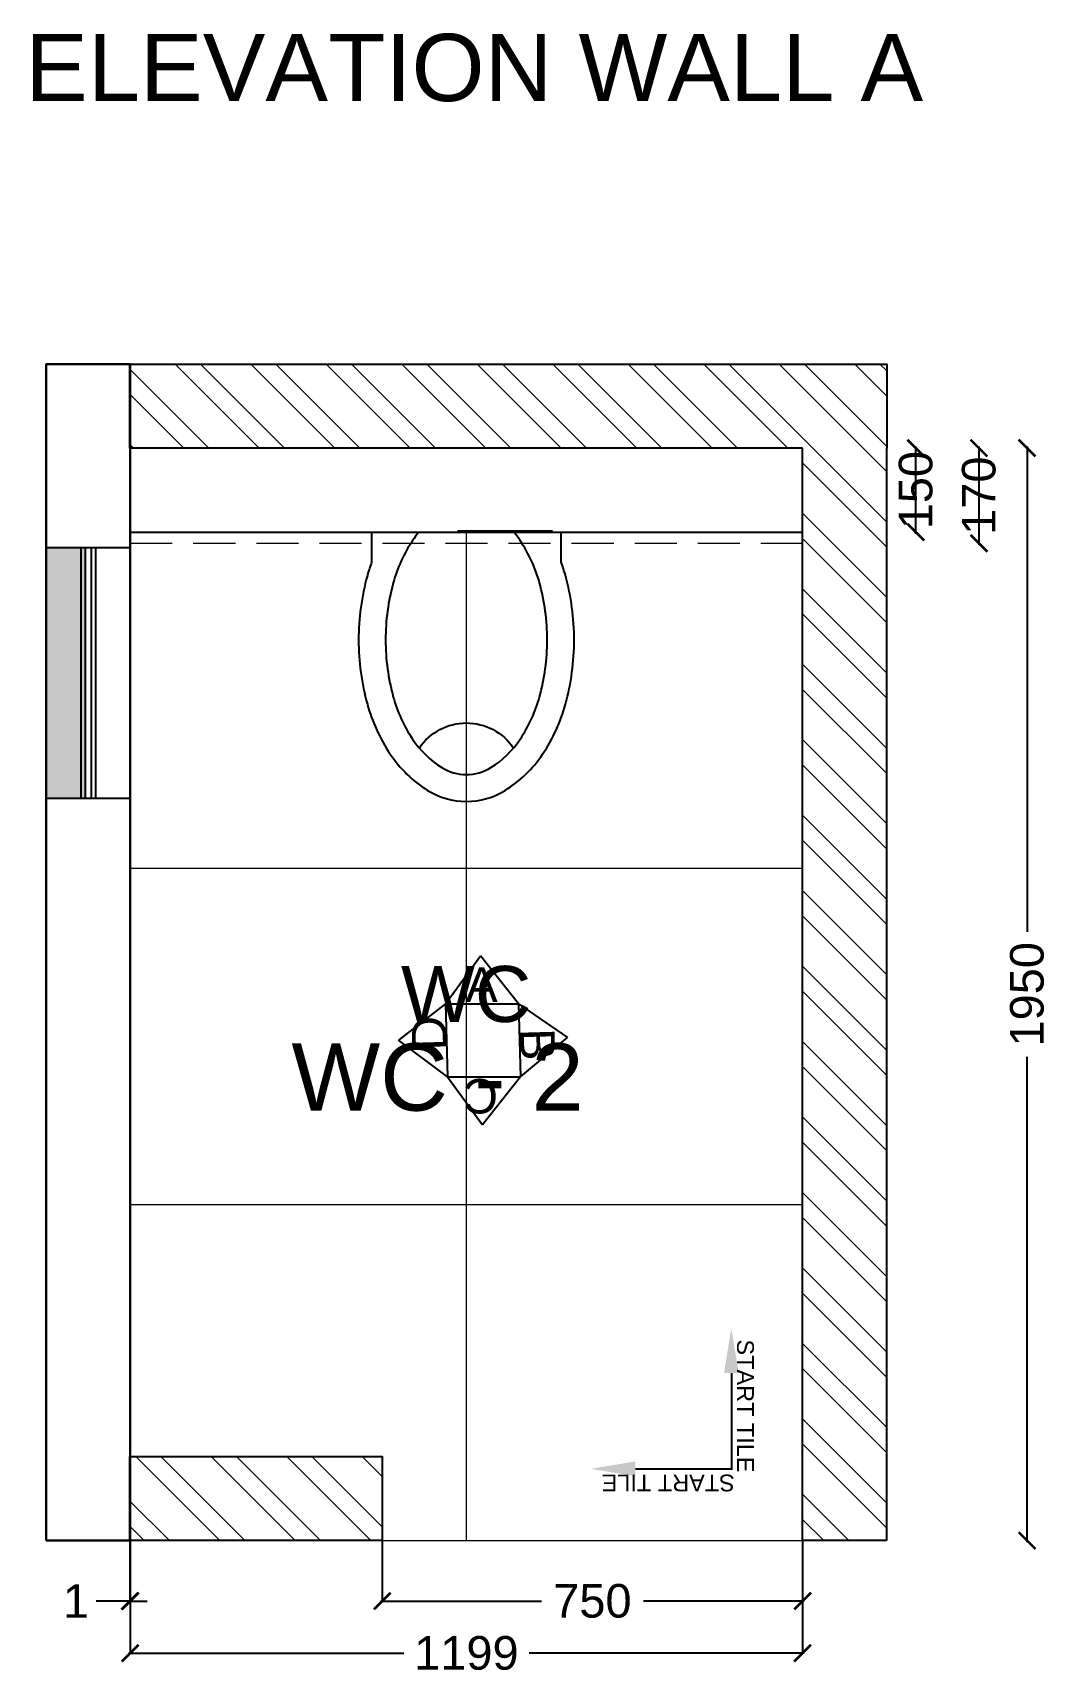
# Model space of a CAD drawing. Header units: millimetres. Extents: x 1464389 to 1998638, y -29162 to 256806.
# Drawn here: x 1952470 to 1954283, y 184921 to 187853 of the extents above; entities that cross this region are included whole.
import ezdxf
from ezdxf import colors
from ezdxf.entities.mleader import LeaderData, LeaderLine
from ezdxf.math import Vec2, Vec3

# ---------------------------------------------------------------- set-up
doc = ezdxf.new("R2010")
doc.units = ezdxf.units.MM
doc.header["$LTSCALE"] = 15
doc.header["$PDMODE"] = 35
doc.linetypes.add('DASHED', pattern=[0.75, 0.5, -0.25])
doc.layers.get('0').update_dxf_attribs({"lineweight": 5})
for name, color, linetype in [('A-WALL', 5, 'Continuous'), ('LS_DR_Washbasin', 165, 'Continuous'), ('NEW WALL', 5, 'Continuous'), ('Text', 250, 'Continuous')]:
    doc.layers.add(name, color=color, linetype=linetype)
for name, color, linetype, lineweight in [('A-Walls', 1, 'Continuous', 30), ('dimension', 1, 'Continuous', 25), ('floor tiling line', 6, 'Continuous', 5), ('HACH', 252, 'Continuous', 13), ('L2- Ledge Wall', 7, 'Continuous', 5), ('ledge wall line', 252, 'Continuous', 13)]:
    doc.layers.add(name, color=color, linetype=linetype, lineweight=lineweight)
doc.layers.add('Furnitures', color=7, linetype='Continuous', lineweight=25, true_color=0x753b00)
doc.styles.add('ARIAL', font='arial.ttf')
doc.dimstyles.new('SC-25', dxfattribs={"dimtxt": 60, "dimasz": 30, "dimexe": 0, "dimexo": 0, "dimgap": 25, "dimtad": 0, "dimdec": 0, "dimzin": 0, "dimdsep": 46, "dimtxsty": 'ARIAL', "dimblk": 'ARCHTICK', "dimcen": 0.09, "dimdle": 3, "dimclrd": 251, "dimclre": 251, "dimclrt": 1, "dimadec": 0, "dimazin": 0, "dimtfac": 1, "dimtdec": 0, "dimtofl": 0, "dimtmove": 0, "dimatfit": 2, "dimfxl": 100, "dimtolj": 1, "dimtzin": 0, "dimarcsym": 0})
pattern_1 = [(135, (326004.61, 478122.75), (-67.351921, -67.351921), []), (135, (326004.61, 478167.65), (-67.351921, -67.351921), [])]

# ---------------------------------------------------------------- blocks, each defined once
blk = doc.blocks.new('EWC')
at = {"layer": 'Furnitures'}
for points in [[(0, 0), (0, 53.5, -0.020439), (-7.7, 77.5, -0.067459), (-23.3, 192.3, -0.067459), (-7.7, 307.1, -0.079812), (33.1, 396.3, -0.107118), (99.9, 461, -0.139889), (169, 480.8, -0.139889), (238.1, 461, -0.107118), (305, 396.3, -0.079812), (345.8, 307.1, -0.067459), (361.3, 192.3, -0.067459), (345.8, 77.5, -0.020439), (338.1, 53.5), (338.1, 0)], [(84.3, 0, -0.027307), (73.1, 15, -0.079812), (38.6, 90.3, -0.067459), (24.8, 192.3, -0.067459), (38.6, 294.3, -0.079812), (73.1, 369.6, -0.107118), (125.3, 420.2, -0.139889), (169, 432.7, -0.139889), (212.8, 420.2, -0.107118), (265, 369.6, -0.079812), (299.4, 294.3, -0.067459), (313.3, 192.3, -0.067459), (299.4, 90.3, -0.079812), (265, 15, -0.027307), (253.8, 0, -0.139889)]]:
    blk.add_lwpolyline(points, format="xyb", dxfattribs=at)
blk.add_arc((169, 441.9), 101.3, 213.8994, 326.1006, dxfattribs=at)
blk = doc.blocks.new('_ArchTick')
at = {"color": 0, "linetype": 'ByBlock', "const_width": 0.15}
blk.add_lwpolyline([(-0.5, -0.5), (0.5, 0.5)], dxfattribs=at)
blk = doc.blocks.new('*D2897')
at = {"layer": 'Defpoints', "color": 0, "ltscale": 0.25, "transparency": 16777216}
for p in [(1954045.6, 187111.2), (1954045.6, 187111.2), (1954045.6, 186961.1)]:
    blk.add_point(p, dxfattribs=at)
at = {"layer": 'dimension', "color": 251, "lineweight": -2, "ltscale": 0.25, "transparency": 16777216}
for p, q in [((1954045.6, 186958.1), (1954045.6, 187114.2)), ((1954045.6, 187111.2), (1954045.6, 187111.2)), ((1954045.6, 186961.1), (1954045.6, 186961.1))]:
    blk.add_line(p, q, dxfattribs=at)
at = {"layer": 'dimension', "color": 251, "lineweight": -2, "ltscale": 0.25, "transparency": 16777216, "xscale": 30, "yscale": 30, "zscale": 30}
for p, rotation in [((1954045.6, 187111.2), 90), ((1954045.6, 186961.1), 270)]:
    blk.add_blockref('_ArchTick', p, dxfattribs=dict(at, rotation=rotation))
at = {"layer": 'dimension', "color": 1, "ltscale": 0.25, "transparency": 16777216, "insert": (1954045.6, 187036.2), "char_height": 60, "attachment_point": 5, "rotation": 90, "style": 'ARIAL'}
blk.add_mtext('\\A1;150', dxfattribs=at)
blk = doc.blocks.new('*D2898')
at = {"layer": 'Defpoints', "color": 0, "ltscale": 0.25, "transparency": 16777216}
for p in [(1954158.2, 187111.3), (1954158.2, 186941.3), (1954158.2, 186941.3)]:
    blk.add_point(p, dxfattribs=at)
at = {"layer": 'dimension', "color": 251, "lineweight": -2, "ltscale": 0.25, "transparency": 16777216}
for p, q in [((1954158.2, 187114.3), (1954158.2, 186938.3)), ((1954158.2, 187111.3), (1954158.2, 187111.3)), ((1954158.2, 186941.3), (1954158.2, 186941.3))]:
    blk.add_line(p, q, dxfattribs=at)
at = {"layer": 'dimension', "color": 251, "lineweight": -2, "ltscale": 0.25, "transparency": 16777216, "xscale": 30, "yscale": 30, "zscale": 30}
for p, rotation in [((1954158.2, 187111.3), 90), ((1954158.2, 186941.3), 270)]:
    blk.add_blockref('_ArchTick', p, dxfattribs=dict(at, rotation=rotation))
at = {"layer": 'dimension', "color": 1, "ltscale": 0.25, "transparency": 16777216, "insert": (1954158.2, 187026.3), "char_height": 60, "attachment_point": 5, "rotation": 90, "style": 'ARIAL'}
blk.add_mtext('\\A1;170', dxfattribs=at)
blk = doc.blocks.new('*D2899')
at = {"layer": 'Defpoints', "color": 0, "ltscale": 0.25, "transparency": 16777216}
for p in [(1954244.1, 187111.3), (1954244.1, 185161.2), (1954244.1, 185161.2)]:
    blk.add_point(p, dxfattribs=at)
at = {"layer": 'dimension', "color": 251, "lineweight": -2, "ltscale": 0.25, "transparency": 16777216}
for p, q in [((1954244.1, 187114.3), (1954244.1, 186247.9)), ((1954244.1, 187111.3), (1954244.1, 187111.3)), ((1954244.1, 185158.2), (1954244.1, 186024.6)), ((1954244.1, 185161.2), (1954244.1, 185161.2))]:
    blk.add_line(p, q, dxfattribs=at)
at = {"layer": 'dimension', "color": 251, "lineweight": -2, "ltscale": 0.25, "transparency": 16777216, "xscale": 30, "yscale": 30, "zscale": 30}
for p, rotation in [((1954244.1, 187111.3), 90), ((1954244.1, 185161.2), 270)]:
    blk.add_blockref('_ArchTick', p, dxfattribs=dict(at, rotation=rotation))
at = {"layer": 'dimension', "color": 1, "ltscale": 0.25, "transparency": 16777216, "insert": (1954244.1, 186136.3), "char_height": 60, "attachment_point": 5, "rotation": 90, "style": 'ARIAL'}
blk.add_mtext('\\A1;1950', dxfattribs=at)
blk = doc.blocks.new('*D2910')
at = {"layer": 'Defpoints', "color": 0, "ltscale": 0.25, "transparency": 16777216}
for p in [(1952643.3, 185161.2), (1952644.1, 185161.2), (1952643.3, 185053.2)]:
    blk.add_point(p, dxfattribs=at)
at = {"layer": 'dimension', "color": 251, "lineweight": -2, "ltscale": 0.25, "transparency": 16777216}
for p, q in [((1952643.3, 185161.2), (1952643.3, 185053.2)), ((1952644.1, 185161.2), (1952644.1, 185053.2)), ((1952643.3, 185053.2), (1952583.3, 185053.2)), ((1952644.1, 185053.2), (1952674.1, 185053.2))]:
    blk.add_line(p, q, dxfattribs=at)
at = {"layer": 'dimension', "color": 251, "lineweight": -2, "ltscale": 0.25, "transparency": 16777216, "xscale": 30, "yscale": 30, "zscale": 30}
blk.add_blockref('_ArchTick', (1952643.3, 185053.2), dxfattribs=at)
at = {"layer": 'dimension', "color": 251, "lineweight": -2, "ltscale": 0.25, "transparency": 16777216, "xscale": 30, "yscale": 30, "zscale": 30, "rotation": 180}
blk.add_blockref('_ArchTick', (1952644.1, 185053.2), dxfattribs=at)
at = {"layer": 'dimension', "color": 1, "ltscale": 0.25, "transparency": 16777216, "insert": (1952547.3, 185053.2), "char_height": 60, "attachment_point": 5, "style": 'ARIAL'}
blk.add_mtext('\\A1;1', dxfattribs=at)
blk = doc.blocks.new('*D2911')
at = {"layer": 'Defpoints', "color": 0, "ltscale": 0.25, "transparency": 16777216}
for p in [(1953093.6, 185161.2), (1953843.6, 185161.2), (1953843.6, 185053.2)]:
    blk.add_point(p, dxfattribs=at)
at = {"layer": 'dimension', "color": 251, "lineweight": -2, "ltscale": 0.25, "transparency": 16777216}
for p, q in [((1953093.6, 185161.2), (1953093.6, 185053.2)), ((1953843.6, 185161.2), (1953843.6, 185053.2)), ((1953090.6, 185053.2), (1953377.6, 185053.2)), ((1953846.6, 185053.2), (1953559.5, 185053.2))]:
    blk.add_line(p, q, dxfattribs=at)
at = {"layer": 'dimension', "color": 251, "lineweight": -2, "ltscale": 0.25, "transparency": 16777216, "xscale": 30, "yscale": 30, "zscale": 30, "rotation": 180}
blk.add_blockref('_ArchTick', (1953093.6, 185053.2), dxfattribs=at)
at = {"layer": 'dimension', "color": 251, "lineweight": -2, "ltscale": 0.25, "transparency": 16777216, "xscale": 30, "yscale": 30, "zscale": 30}
blk.add_blockref('_ArchTick', (1953843.6, 185053.2), dxfattribs=at)
at = {"layer": 'dimension', "color": 1, "ltscale": 0.25, "transparency": 16777216, "insert": (1953468.6, 185053.2), "char_height": 60, "attachment_point": 5, "style": 'ARIAL'}
blk.add_mtext('\\A1;750', dxfattribs=at)
blk = doc.blocks.new('*D2914')
at = {"layer": 'Defpoints', "color": 0, "ltscale": 0.25, "transparency": 16777216}
for p in [(1952644.1, 185161.2), (1953843.6, 185161.2), (1953843.6, 184960.2)]:
    blk.add_point(p, dxfattribs=at)
at = {"layer": 'dimension', "color": 251, "lineweight": -2, "ltscale": 0.25, "transparency": 16777216}
for p, q in [((1952644.1, 185161.2), (1952644.1, 184960.2)), ((1953843.6, 185161.2), (1953843.6, 184960.2)), ((1952641.1, 184960.2), (1953132, 184960.2)), ((1953846.6, 184960.2), (1953355.7, 184960.2))]:
    blk.add_line(p, q, dxfattribs=at)
at = {"layer": 'dimension', "color": 251, "lineweight": -2, "ltscale": 0.25, "transparency": 16777216, "xscale": 30, "yscale": 30, "zscale": 30, "rotation": 180}
blk.add_blockref('_ArchTick', (1952644.1, 184960.2), dxfattribs=at)
at = {"layer": 'dimension', "color": 251, "lineweight": -2, "ltscale": 0.25, "transparency": 16777216, "xscale": 30, "yscale": 30, "zscale": 30}
blk.add_blockref('_ArchTick', (1953843.6, 184960.2), dxfattribs=at)
at = {"layer": 'dimension', "color": 1, "ltscale": 0.25, "transparency": 16777216, "insert": (1953243.8, 184960.2), "char_height": 60, "attachment_point": 5, "style": 'ARIAL'}
blk.add_mtext('\\A1;1199', dxfattribs=at)

msp = doc.modelspace()

# ---------------------------------------------------------------- hatches: boundary and pattern name
at = {"layer": 'HACH'}
h = msp.add_hatch(dxfattribs=at)
h.set_pattern_fill('ANSI32', color=256, scale=10, angle=90)
h.set_pattern_definition(pattern_1)
h.paths.add_polyline_path([(1953993.6, 187111.3), (1953993.7, 187111.3), (1953993.7, 187261.2), (1952644.1, 187261.2), (1952644.1, 187111.3), (1953843.7, 187111.3), (1953843.7, 185161.2), (1953993.6, 185161.2)])
h = msp.add_hatch(dxfattribs=at)
h.set_pattern_fill('ANSI32', color=256, scale=10, angle=90)
h.set_pattern_definition(pattern_1)
h.paths.add_polyline_path([(1952644.1, 185310.9), (1952644.1, 185161.2), (1953093.6, 185161.2), (1953093.6, 185310.9)])
at = {"layer": 'L2- Ledge Wall', "ltscale": 0.25}
h = msp.add_hatch(color=4, dxfattribs=at)
h.dxf.hatch_style = 1
h.paths.add_polyline_path([(1952564.1, 186933.9), (1952494.1, 186933.9), (1952494.1, 186485.9), (1952564.1, 186485.9)])

# ---------------------------------------------------------------- linework, layer by layer
at = {"color": 4, "ltscale": 0.25}
msp.add_line((1952644.1, 186961.2), (1953843.6, 186961.2), dxfattribs=at)
at = {"layer": 'A-WALL'}
for points in [[(1953843.7, 187111.3), (1952643.2, 187111.3), (1952643.2, 187261.2), (1953993.7, 187261.2), (1953993.7, 187111.3), (1953993.6, 187111.3)], [(1953993.6, 185161.2), (1953843.7, 185161.2), (1953843.7, 187111.2)], [(1953993.6, 187111.2), (1953993.6, 185161.2)]]:
    msp.add_lwpolyline(points, dxfattribs=at)
msp.add_lwpolyline([(1952643.3, 185310.9), (1953093.6, 185310.9), (1953093.6, 185161.2), (1952643.3, 185161.2)], close=True, dxfattribs=at)
at = {"layer": 'A-Walls'}
msp.add_line((1952494.1, 185161.2), (1952644.1, 185161.2), dxfattribs=at)
msp.add_lwpolyline([(1952644.1, 185161.2), (1952644.1, 187261.2), (1952494.1, 187261.2), (1952494.1, 185161.2)], dxfattribs=at)
at = {"layer": 'floor tiling line', "ltscale": 0.25}
for p, q in [((1953243.6, 186961.2), (1953243.6, 185161.2)), ((1952644.1, 186361.2), (1953843.6, 186361.2)), ((1952644.1, 185761.2), (1953843.6, 185761.2)), ((1953093.6, 185161.2), (1953843.6, 185161.2))]:
    msp.add_line(p, q, dxfattribs=at)
at = {"layer": 'Furnitures', "ltscale": 0.25}
msp.add_line((1953228.1, 186963.8), (1953397.6, 186963.8), dxfattribs=at)
at = {"layer": 'Furnitures', "color": 4, "ltscale": 0.25}
for p, q in [((1952556.1, 186933.9), (1952556.1, 186485.9)), ((1952582.1, 186933.9), (1952582.1, 186485.9))]:
    msp.add_line(p, q, dxfattribs=at)
for points in [[(1952494.1, 186933.9), (1952644.1, 186933.9), (1952644.1, 186485.9), (1952494.1, 186485.9)], [(1952564.1, 186933.9), (1952574.1, 186933.9), (1952574.1, 186485.9), (1952564.1, 186485.9)]]:
    msp.add_lwpolyline(points, close=True, dxfattribs=at)
at = {"layer": 'ledge wall line', "linetype": 'DASHED', "ltscale": 10}
msp.add_line((1952644.1, 186941.3), (1953841.9, 186941.3), dxfattribs=at)
at = {"layer": 'LS_DR_Washbasin'}
msp.add_line((1952643.2, 186961.2), (1953843.7, 186961.1), dxfattribs=at)
at = {"layer": 'NEW WALL', "color": 240, "true_color": 0xed1f24}
for p, q in [((1953206.6, 186119.2), (1953269, 186205.1)), ((1953336.8, 186119.2), (1953269, 186205.1)), ((1953206.6, 186119.2), (1953122.6, 186054.5)), ((1953206.6, 186119.2), (1953336.8, 186119.2)), ((1953206.6, 186119.2), (1953210.3, 185989.1)), ((1953336.8, 186119.2), (1953424.4, 186059.4)), ((1953336.8, 186119.2), (1953340.5, 185989.1)), ((1953210.3, 185989.1), (1953122.6, 186054.5)), ((1953340.5, 185989.1), (1953424.4, 186059.4)), ((1953210.3, 185989.1), (1953340.5, 185989.1)), ((1953210.3, 185989.1), (1953272.6, 185903.2)), ((1953340.5, 185989.1), (1953272.6, 185903.2))]:
    msp.add_line(p, q, dxfattribs=at)

# ---------------------------------------------------------------- block references
at = {"xscale": -1, "rotation": 180}
msp.add_blockref('EWC', (1953074.8, 186961.2), dxfattribs=at)

# ---------------------------------------------------------------- texts
at = {"layer": 'floor tiling line', "color": 1, "ltscale": 0.25, "char_height": 30, "style": 'ARIAL'}
for insert, attachment_point, rotation in [((1953726.3, 185174.2), 9, 270), ((1953831.1, 185279.4), 7, 180)]:
    msp.add_mtext_dynamic_manual_height_columns('\\pxqc,t26;START TILE', width=454.369, gutter_width=250, heights=[0], dxfattribs=dict(at, insert=insert, attachment_point=attachment_point, rotation=rotation))
at = {"layer": 'NEW WALL', "color": 240, "true_color": 0xed1f24, "insert": (1953242.2, 186122.7), "char_height": 61.6, "attachment_point": 7, "style": 'ARIAL'}
msp.add_mtext_dynamic_manual_height_columns('\\pxt5;A ', width=61.602, gutter_width=110, heights=[0], dxfattribs=at)
at = {"layer": 'NEW WALL', "color": 240, "true_color": 0xed1f24, "char_height": 61.6, "style": 'ARIAL'}
for s, insert, attachment_point, rotation in [('\\pxt5;D ', (1953147.4, 186034.6), 1, 91.6119), ('\\pxt5;B ', (1953339.3, 186074.7), 7, 271.6119), ('\\pxt5;C ', (1953300.5, 185923.6), 1, 180)]:
    msp.add_mtext_dynamic_manual_height_columns(s, width=61.602, gutter_width=110, heights=[0], dxfattribs=dict(at, insert=insert, attachment_point=attachment_point, rotation=rotation))
at = {"layer": 'Text', "color": 9, "ltscale": 0.25, "true_color": 0xc7c8ca, "char_height": 120, "attachment_point": 7, "style": 'ARIAL'}
for s, insert, width in [('ELEVATION WALL A', (1952456.6, 187729), 2848.533), ('WC - 2', (1952931.7, 185926.9), 597.027)]:
    msp.add_mtext(s, dxfattribs=dict(at, insert=insert, width=width))
at = {"layer": 'Text', "ltscale": 0.25, "insert": (1952592, 186186.8), "char_height": 100, "attachment_point": 1, "style": 'ARIAL'}
msp.add_mtext_dynamic_manual_height_columns('\\pxqc;WC', width=1302.77, gutter_width=250, heights=[103.4], dxfattribs=at)

# ---------------------------------------------------------------- dimensions: what is measured, and where the dimension line sits
at = {"layer": 'dimension', "ltscale": 0.25}
for base, p1, p2, picture, middle in [((1954045.6, 187111.2), (1954045.6, 186961.1), (1954045.6, 187111.2), '*D2897', (1954045.6, 187036.2)), ((1954158.2, 186941.3), (1954158.2, 187111.3), (1954158.2, 186941.3), '*D2898', (1954158.2, 187026.3))]:
    dim = msp.add_linear_dim(base=base, p1=p1, p2=p2, angle=90, dimstyle='SC-25', override={"dimfxl": 15}, dxfattribs=at)
    dim.commit()
    dim.dimension.update_dxf_attribs({"geometry": picture, "text_midpoint": middle, "dimtype": 160})
dim = msp.add_linear_dim(base=(1954244.1, 185161.2), p1=(1954244.1, 187111.3), p2=(1954244.1, 185161.2), angle=90, dimstyle='SC-25', override={"dimfxl": 15}, dxfattribs=at)
dim.commit()
dim.dimension.update_dxf_attribs({"geometry": '*D2899', "text_midpoint": (1954244.1, 186136.3)})
for base, p1, p2, picture, middle in [((1952643.3, 185053.2), (1952644.1, 185161.2), (1952643.3, 185161.2), '*D2910', (1952547.3, 185053.2)), ((1953843.5661, 184960.2461), (1952644.113, 185161.2461), (1953843.5661, 185161.2461), '*D2914', (1953243.8396, 184960.2461)), ((1953843.6, 185053.2), (1953093.6, 185161.2), (1953843.6, 185161.2), '*D2911', (1953468.6, 185053.2))]:
    dim = msp.add_linear_dim(base=base, p1=p1, p2=p2, dimstyle='SC-25', override={"dimfxl": 15}, dxfattribs=at)
    dim.commit()
    dim.dimension.update_dxf_attribs({"geometry": picture, "text_midpoint": middle})

# ---------------------------------------------------------------- leaders
at = {"layer": 'floor tiling line', "color": 1, "ltscale": 0.25}
ml = msp.add_multileader_mtext('Standard', dxfattribs=at)
ml.set_content('', color=1)
ml.set_leader_properties()
ml.build(insert=Vec2(0, 0))
ml.multileader.update_dxf_attribs({"text_right_attachment_type": 6, "dogleg_length": 0.36, "arrow_head_size": 80})
ctx = ml.context
ctx.base_point, ctx.char_height, ctx.arrow_head_size, ctx.plane_origin, ctx.plane_x_axis, ctx.plane_y_axis = Vec3(1953716.5, 185288.9), 10, 80, Vec3(1953716.5, 185540), Vec3(0, -1), Vec3(1, 0)
ctx.right_attachment = 6
notes = []
notes.append((ctx, [(0, (1, 1, 0), (1953716.5, 185289.2), (0, -1), 0.36, [(0, [(1953716.5, 185540)], 0, [])])]))
ctx.mtext.insert, ctx.mtext.text_direction, ctx.mtext.rotation, ctx.mtext.flow_direction = Vec3(1953721.5, 185286.9), Vec3(0, -1), 4.712389, 5
ml = msp.add_multileader_mtext('Standard', dxfattribs=at)
ml.set_content('', color=1)
ml.set_leader_properties()
ml.build(insert=Vec2(0, 0))
ml.multileader.update_dxf_attribs({"text_right_attachment_type": 6, "dogleg_length": 0.36, "arrow_head_size": 80})
ctx = ml.context
ctx.base_point, ctx.char_height, ctx.arrow_head_size, ctx.plane_origin, ctx.plane_x_axis, ctx.plane_y_axis = Vec3(1953720.5, 185284.2), 10, 80, Vec3(1953465.4, 185289.2), Vec3(-1, 0), Vec3(0, -1)
ctx.right_attachment, ctx.text_align_type = 6, 2
notes.append((ctx, [(0, (1, 1, 0), (1953716.1, 185289.2), (1, 0), 0.36, [(0, [(1953465.4, 185289.2)], 0, [])])]))
ctx.mtext.insert, ctx.mtext.text_direction, ctx.mtext.rotation, ctx.mtext.alignment, ctx.mtext.flow_direction = Vec3(1953718.5, 185279.2), Vec3(-1, 0), 3.141593, 3, 5
for ctx, leaders in notes:
    for number, flags, end, landing, length, lines in leaders:
        leader = LeaderData()
        leader.index, (leader.has_last_leader_line, leader.has_dogleg_vector, leader.attachment_direction) = number, flags
        leader.last_leader_point, leader.dogleg_vector, leader.dogleg_length = Vec3(end), Vec3(landing), length
        for number, points, colour, breaks in lines:
            line = LeaderLine()
            line.index, line.vertices, line.color, line.breaks = number, Vec3.list(points), colors.encode_raw_color(colour), breaks
            leader.lines.append(line)
        ctx.leaders.append(leader)

doc.saveas('drawing.dxf')
